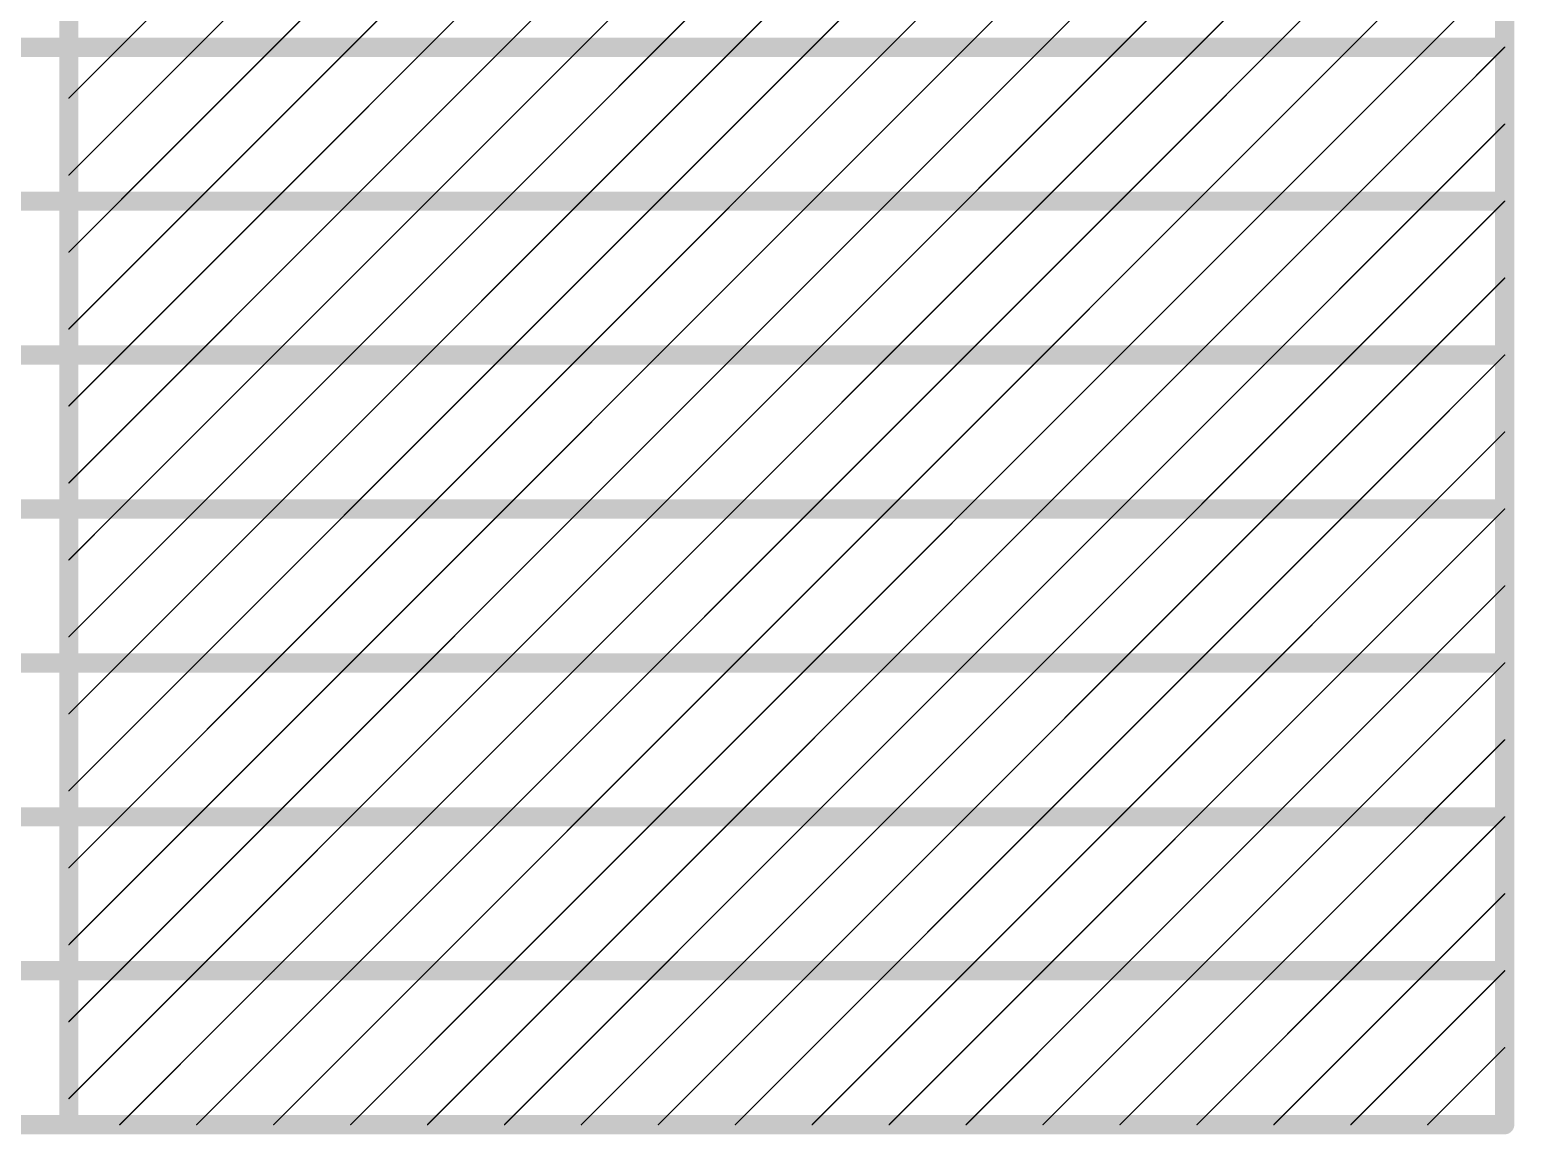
# Model space of a CAD drawing. Header units: millimetres. Extents: x 111 to 521, y 105 to 375.
# Drawn here: x 266.6 to 296.01, y 235.77 to 257.64 of the extents above; entities that cross this region are included whole.
import ezdxf

# ---------------------------------------------------------------- set-up
doc = ezdxf.new("R2010")
doc.units = ezdxf.units.MM
doc.layers.add('DrillDrawing', color=1, linetype='Continuous')

msp = doc.modelspace()

# ---------------------------------------------------------------- linework, layer by layer
at = {"layer": 'DrillDrawing'}
for points, const_width in [([(267.381, 235.956), (267.381, 278.628)], 0.381), ([(295.821, 235.956), (295.821, 278.628)], 0.381), ([(268.389, 257.292), (271.437, 260.34)], 0.0254), ([(269.913, 257.292), (272.961, 260.34)], 0.0254), ([(271.437, 257.292), (274.485, 260.34)], 0.0254), ([(272.961, 257.292), (276.009, 260.34)], 0.0254), ([(274.485, 257.292), (277.533, 260.34)], 0.0254), ([(276.009, 257.292), (279.057, 260.34)], 0.0254), ([(277.533, 257.292), (280.581, 260.34)], 0.0254), ([(279.057, 257.292), (282.105, 260.34)], 0.0254), ([(280.581, 257.292), (283.629, 260.34)], 0.0254), ([(282.105, 257.292), (285.153, 260.34)], 0.0254), ([(283.629, 257.292), (286.677, 260.34)], 0.0254), ([(285.153, 257.292), (288.201, 260.34)], 0.0254), ([(286.677, 257.292), (289.725, 260.34)], 0.0254), ([(288.201, 257.292), (291.249, 260.34)], 0.0254), ([(289.725, 257.292), (292.773, 260.34)], 0.0254), ([(291.249, 257.292), (294.297, 260.34)], 0.0254), ([(292.773, 257.292), (295.821, 260.34)], 0.0254), ([(294.297, 257.292), (295.821, 258.816)], 0.0254), ([(252.907, 257.292), (267.381, 257.292)], 0.381), ([(267.381, 257.292), (295.821, 257.292)], 0.381), ([(267.381, 254.76), (269.913, 257.292)], 0.0254), ([(267.381, 256.284), (268.389, 257.292)], 0.0254), ([(268.389, 254.244), (271.437, 257.292)], 0.0254), ([(269.913, 254.244), (272.961, 257.292)], 0.0254), ([(271.437, 254.244), (274.485, 257.292)], 0.0254), ([(272.961, 254.244), (276.009, 257.292)], 0.0254), ([(274.485, 254.244), (277.533, 257.292)], 0.0254), ([(276.009, 254.244), (279.057, 257.292)], 0.0254), ([(277.533, 254.244), (280.581, 257.292)], 0.0254), ([(279.057, 254.244), (282.105, 257.292)], 0.0254), ([(280.581, 254.244), (283.629, 257.292)], 0.0254), ([(282.105, 254.244), (285.153, 257.292)], 0.0254), ([(283.629, 254.244), (286.677, 257.292)], 0.0254), ([(285.153, 254.244), (288.201, 257.292)], 0.0254), ([(286.677, 254.244), (289.725, 257.292)], 0.0254), ([(288.201, 254.244), (291.249, 257.292)], 0.0254), ([(289.725, 254.244), (292.773, 257.292)], 0.0254), ([(291.249, 254.244), (294.297, 257.292)], 0.0254), ([(292.773, 254.244), (295.821, 257.292)], 0.0254), ([(294.297, 254.244), (295.821, 255.768)], 0.0254), ([(252.907, 254.244), (267.381, 254.244)], 0.381), ([(267.381, 254.244), (295.821, 254.244)], 0.381), ([(267.381, 251.712), (269.913, 254.244)], 0.0254), ([(267.381, 253.236), (268.389, 254.244)], 0.0254), ([(268.389, 251.196), (271.437, 254.244)], 0.0254), ([(269.913, 251.196), (272.961, 254.244)], 0.0254), ([(271.437, 251.196), (274.485, 254.244)], 0.0254), ([(272.961, 251.196), (276.009, 254.244)], 0.0254), ([(274.485, 251.196), (277.533, 254.244)], 0.0254), ([(276.009, 251.196), (279.057, 254.244)], 0.0254), ([(277.533, 251.196), (280.581, 254.244)], 0.0254), ([(279.057, 251.196), (282.105, 254.244)], 0.0254), ([(280.581, 251.196), (283.629, 254.244)], 0.0254), ([(282.105, 251.196), (285.153, 254.244)], 0.0254), ([(283.629, 251.196), (286.677, 254.244)], 0.0254), ([(285.153, 251.196), (288.201, 254.244)], 0.0254), ([(286.677, 251.196), (289.725, 254.244)], 0.0254), ([(288.201, 251.196), (291.249, 254.244)], 0.0254), ([(289.725, 251.196), (292.773, 254.244)], 0.0254), ([(291.249, 251.196), (294.297, 254.244)], 0.0254), ([(292.773, 251.196), (295.821, 254.244)], 0.0254), ([(294.297, 251.196), (295.821, 252.72)], 0.0254), ([(252.907, 251.196), (267.381, 251.196)], 0.381), ([(267.381, 251.196), (295.821, 251.196)], 0.381), ([(267.381, 248.664), (269.913, 251.196)], 0.0254), ([(267.381, 250.188), (268.389, 251.196)], 0.0254), ([(268.389, 248.148), (271.437, 251.196)], 0.0254), ([(269.913, 248.148), (272.961, 251.196)], 0.0254), ([(271.437, 248.148), (274.485, 251.196)], 0.0254), ([(272.961, 248.148), (276.009, 251.196)], 0.0254), ([(274.485, 248.148), (277.533, 251.196)], 0.0254), ([(276.009, 248.148), (279.057, 251.196)], 0.0254), ([(277.533, 248.148), (280.581, 251.196)], 0.0254), ([(279.057, 248.148), (282.105, 251.196)], 0.0254), ([(280.581, 248.148), (283.629, 251.196)], 0.0254), ([(282.105, 248.148), (285.153, 251.196)], 0.0254), ([(283.629, 248.148), (286.677, 251.196)], 0.0254), ([(285.153, 248.148), (288.201, 251.196)], 0.0254), ([(286.677, 248.148), (289.725, 251.196)], 0.0254), ([(288.201, 248.148), (291.249, 251.196)], 0.0254), ([(289.725, 248.148), (292.773, 251.196)], 0.0254), ([(291.249, 248.148), (294.297, 251.196)], 0.0254), ([(292.773, 248.148), (295.821, 251.196)], 0.0254), ([(294.297, 248.148), (295.821, 249.672)], 0.0254), ([(252.907, 248.148), (267.381, 248.148)], 0.381), ([(267.381, 248.148), (295.821, 248.148)], 0.381), ([(267.381, 245.616), (269.913, 248.148)], 0.0254), ([(267.381, 247.14), (268.389, 248.148)], 0.0254), ([(268.389, 245.1), (271.437, 248.148)], 0.0254), ([(269.913, 245.1), (272.961, 248.148)], 0.0254), ([(271.437, 245.1), (274.485, 248.148)], 0.0254), ([(272.961, 245.1), (276.009, 248.148)], 0.0254), ([(274.485, 245.1), (277.533, 248.148)], 0.0254), ([(276.009, 245.1), (279.057, 248.148)], 0.0254), ([(277.533, 245.1), (280.581, 248.148)], 0.0254), ([(279.057, 245.1), (282.105, 248.148)], 0.0254), ([(280.581, 245.1), (283.629, 248.148)], 0.0254), ([(282.105, 245.1), (285.153, 248.148)], 0.0254), ([(283.629, 245.1), (286.677, 248.148)], 0.0254), ([(285.153, 245.1), (288.201, 248.148)], 0.0254), ([(286.677, 245.1), (289.725, 248.148)], 0.0254), ([(288.201, 245.1), (291.249, 248.148)], 0.0254), ([(289.725, 245.1), (292.773, 248.148)], 0.0254), ([(291.249, 245.1), (294.297, 248.148)], 0.0254), ([(292.773, 245.1), (295.821, 248.148)], 0.0254), ([(294.297, 245.1), (295.821, 246.624)], 0.0254), ([(252.907, 245.1), (267.381, 245.1)], 0.381), ([(267.381, 245.1), (295.821, 245.1)], 0.381), ([(267.381, 242.568), (269.913, 245.1)], 0.0254), ([(267.381, 244.092), (268.389, 245.1)], 0.0254), ([(268.389, 242.052), (271.437, 245.1)], 0.0254), ([(269.913, 242.052), (272.961, 245.1)], 0.0254), ([(271.437, 242.052), (274.485, 245.1)], 0.0254), ([(272.961, 242.052), (276.009, 245.1)], 0.0254), ([(274.485, 242.052), (277.533, 245.1)], 0.0254), ([(276.009, 242.052), (279.057, 245.1)], 0.0254), ([(277.533, 242.052), (280.581, 245.1)], 0.0254), ([(279.057, 242.052), (282.105, 245.1)], 0.0254), ([(280.581, 242.052), (283.629, 245.1)], 0.0254), ([(282.105, 242.052), (285.153, 245.1)], 0.0254), ([(283.629, 242.052), (286.677, 245.1)], 0.0254), ([(285.153, 242.052), (288.201, 245.1)], 0.0254), ([(286.677, 242.052), (289.725, 245.1)], 0.0254), ([(288.201, 242.052), (291.249, 245.1)], 0.0254), ([(289.725, 242.052), (292.773, 245.1)], 0.0254), ([(291.249, 242.052), (294.297, 245.1)], 0.0254), ([(292.773, 242.052), (295.821, 245.1)], 0.0254), ([(294.297, 242.052), (295.821, 243.576)], 0.0254), ([(252.907, 242.052), (267.381, 242.052)], 0.381), ([(267.381, 242.052), (295.821, 242.052)], 0.381), ([(267.381, 239.52), (269.913, 242.052)], 0.0254), ([(267.381, 241.044), (268.389, 242.052)], 0.0254), ([(268.389, 239.004), (271.437, 242.052)], 0.0254), ([(269.913, 239.004), (272.961, 242.052)], 0.0254), ([(271.437, 239.004), (274.485, 242.052)], 0.0254), ([(272.961, 239.004), (276.009, 242.052)], 0.0254), ([(274.485, 239.004), (277.533, 242.052)], 0.0254), ([(276.009, 239.004), (279.057, 242.052)], 0.0254), ([(277.533, 239.004), (280.581, 242.052)], 0.0254), ([(279.057, 239.004), (282.105, 242.052)], 0.0254), ([(280.581, 239.004), (283.629, 242.052)], 0.0254), ([(282.105, 239.004), (285.153, 242.052)], 0.0254), ([(283.629, 239.004), (286.677, 242.052)], 0.0254), ([(285.153, 239.004), (288.201, 242.052)], 0.0254), ([(286.677, 239.004), (289.725, 242.052)], 0.0254), ([(288.201, 239.004), (291.249, 242.052)], 0.0254), ([(289.725, 239.004), (292.773, 242.052)], 0.0254), ([(291.249, 239.004), (294.297, 242.052)], 0.0254), ([(292.773, 239.004), (295.821, 242.052)], 0.0254), ([(294.297, 239.004), (295.821, 240.528)], 0.0254), ([(252.907, 239.004), (267.381, 239.004)], 0.381), ([(267.381, 239.004), (295.821, 239.004)], 0.381), ([(267.381, 236.472), (269.913, 239.004)], 0.0254), ([(267.381, 237.996), (268.389, 239.004)], 0.0254), ([(268.389, 235.956), (271.437, 239.004)], 0.0254), ([(269.913, 235.956), (272.961, 239.004)], 0.0254), ([(271.437, 235.956), (274.485, 239.004)], 0.0254), ([(272.961, 235.956), (276.009, 239.004)], 0.0254), ([(274.485, 235.956), (277.533, 239.004)], 0.0254), ([(276.009, 235.956), (279.057, 239.004)], 0.0254), ([(277.533, 235.956), (280.581, 239.004)], 0.0254), ([(279.057, 235.956), (282.105, 239.004)], 0.0254), ([(280.581, 235.956), (283.629, 239.004)], 0.0254), ([(282.105, 235.956), (285.153, 239.004)], 0.0254), ([(283.629, 235.956), (286.677, 239.004)], 0.0254), ([(285.153, 235.956), (288.201, 239.004)], 0.0254), ([(286.677, 235.956), (289.725, 239.004)], 0.0254), ([(288.201, 235.956), (291.249, 239.004)], 0.0254), ([(289.725, 235.956), (292.773, 239.004)], 0.0254), ([(291.249, 235.956), (294.297, 239.004)], 0.0254), ([(292.773, 235.956), (295.821, 239.004)], 0.0254), ([(294.297, 235.956), (295.821, 237.48)], 0.0254), ([(252.907, 235.956), (267.381, 235.956)], 0.381), ([(267.381, 235.956), (295.821, 235.956)], 0.381)]:
    msp.add_lwpolyline(points, dxfattribs=dict(at, const_width=const_width))
for points, const_width in [([(267.286, 257.292, 1), (267.477, 257.292, 1)], 0.191), ([(267.286, 257.292, 1), (267.477, 257.292, 1)], 0.191), ([(295.726, 257.292, 1), (295.916, 257.292, 1)], 0.191), ([(268.383, 257.292, 1), (268.396, 257.292, 1)], 0.0127), ([(268.383, 257.292, 1), (268.396, 257.292, 1)], 0.0127), ([(269.907, 257.292, 1), (269.92, 257.292, 1)], 0.0127), ([(269.907, 257.292, 1), (269.92, 257.292, 1)], 0.0127), ([(271.431, 257.292, 1), (271.444, 257.292, 1)], 0.0127), ([(271.431, 257.292, 1), (271.444, 257.292, 1)], 0.0127), ([(272.955, 257.292, 1), (272.968, 257.292, 1)], 0.0127), ([(272.955, 257.292, 1), (272.968, 257.292, 1)], 0.0127), ([(274.479, 257.292, 1), (274.492, 257.292, 1)], 0.0127), ([(274.479, 257.292, 1), (274.492, 257.292, 1)], 0.0127), ([(276.003, 257.292, 1), (276.016, 257.292, 1)], 0.0127), ([(276.003, 257.292, 1), (276.016, 257.292, 1)], 0.0127), ([(277.527, 257.292, 1), (277.54, 257.292, 1)], 0.0127), ([(277.527, 257.292, 1), (277.54, 257.292, 1)], 0.0127), ([(279.051, 257.292, 1), (279.064, 257.292, 1)], 0.0127), ([(279.051, 257.292, 1), (279.064, 257.292, 1)], 0.0127), ([(280.575, 257.292, 1), (280.588, 257.292, 1)], 0.0127), ([(280.575, 257.292, 1), (280.588, 257.292, 1)], 0.0127), ([(282.099, 257.292, 1), (282.112, 257.292, 1)], 0.0127), ([(282.099, 257.292, 1), (282.112, 257.292, 1)], 0.0127), ([(283.623, 257.292, 1), (283.636, 257.292, 1)], 0.0127), ([(283.623, 257.292, 1), (283.636, 257.292, 1)], 0.0127), ([(285.147, 257.292, 1), (285.16, 257.292, 1)], 0.0127), ([(285.147, 257.292, 1), (285.16, 257.292, 1)], 0.0127), ([(286.671, 257.292, 1), (286.684, 257.292, 1)], 0.0127), ([(286.671, 257.292, 1), (286.684, 257.292, 1)], 0.0127), ([(288.195, 257.292, 1), (288.208, 257.292, 1)], 0.0127), ([(288.195, 257.292, 1), (288.208, 257.292, 1)], 0.0127), ([(289.719, 257.292, 1), (289.732, 257.292, 1)], 0.0127), ([(289.719, 257.292, 1), (289.732, 257.292, 1)], 0.0127), ([(291.243, 257.292, 1), (291.256, 257.292, 1)], 0.0127), ([(291.243, 257.292, 1), (291.256, 257.292, 1)], 0.0127), ([(292.767, 257.292, 1), (292.78, 257.292, 1)], 0.0127), ([(292.767, 257.292, 1), (292.78, 257.292, 1)], 0.0127), ([(294.291, 257.292, 1), (294.304, 257.292, 1)], 0.0127), ([(294.291, 257.292, 1), (294.304, 257.292, 1)], 0.0127), ([(295.815, 257.292, 1), (295.828, 257.292, 1)], 0.0127), ([(267.375, 256.284, 1), (267.388, 256.284, 1)], 0.0127), ([(295.815, 255.768, 1), (295.828, 255.768, 1)], 0.0127), ([(267.375, 254.76, 1), (267.388, 254.76, 1)], 0.0127), ([(267.286, 254.244, 1), (267.477, 254.244, 1)], 0.191), ([(267.286, 254.244, 1), (267.477, 254.244, 1)], 0.191), ([(295.726, 254.244, 1), (295.916, 254.244, 1)], 0.191), ([(268.383, 254.244, 1), (268.396, 254.244, 1)], 0.0127), ([(268.383, 254.244, 1), (268.396, 254.244, 1)], 0.0127), ([(269.907, 254.244, 1), (269.92, 254.244, 1)], 0.0127), ([(269.907, 254.244, 1), (269.92, 254.244, 1)], 0.0127), ([(271.431, 254.244, 1), (271.444, 254.244, 1)], 0.0127), ([(271.431, 254.244, 1), (271.444, 254.244, 1)], 0.0127), ([(272.955, 254.244, 1), (272.968, 254.244, 1)], 0.0127), ([(272.955, 254.244, 1), (272.968, 254.244, 1)], 0.0127), ([(274.479, 254.244, 1), (274.492, 254.244, 1)], 0.0127), ([(274.479, 254.244, 1), (274.492, 254.244, 1)], 0.0127), ([(276.003, 254.244, 1), (276.016, 254.244, 1)], 0.0127), ([(276.003, 254.244, 1), (276.016, 254.244, 1)], 0.0127), ([(277.527, 254.244, 1), (277.54, 254.244, 1)], 0.0127), ([(277.527, 254.244, 1), (277.54, 254.244, 1)], 0.0127), ([(279.051, 254.244, 1), (279.064, 254.244, 1)], 0.0127), ([(279.051, 254.244, 1), (279.064, 254.244, 1)], 0.0127), ([(280.575, 254.244, 1), (280.588, 254.244, 1)], 0.0127), ([(280.575, 254.244, 1), (280.588, 254.244, 1)], 0.0127), ([(282.099, 254.244, 1), (282.112, 254.244, 1)], 0.0127), ([(282.099, 254.244, 1), (282.112, 254.244, 1)], 0.0127), ([(283.623, 254.244, 1), (283.636, 254.244, 1)], 0.0127), ([(283.623, 254.244, 1), (283.636, 254.244, 1)], 0.0127), ([(285.147, 254.244, 1), (285.16, 254.244, 1)], 0.0127), ([(285.147, 254.244, 1), (285.16, 254.244, 1)], 0.0127), ([(286.671, 254.244, 1), (286.684, 254.244, 1)], 0.0127), ([(286.671, 254.244, 1), (286.684, 254.244, 1)], 0.0127), ([(288.195, 254.244, 1), (288.208, 254.244, 1)], 0.0127), ([(288.195, 254.244, 1), (288.208, 254.244, 1)], 0.0127), ([(289.719, 254.244, 1), (289.732, 254.244, 1)], 0.0127), ([(289.719, 254.244, 1), (289.732, 254.244, 1)], 0.0127), ([(291.243, 254.244, 1), (291.256, 254.244, 1)], 0.0127), ([(291.243, 254.244, 1), (291.256, 254.244, 1)], 0.0127), ([(292.767, 254.244, 1), (292.78, 254.244, 1)], 0.0127), ([(292.767, 254.244, 1), (292.78, 254.244, 1)], 0.0127), ([(294.291, 254.244, 1), (294.304, 254.244, 1)], 0.0127), ([(294.291, 254.244, 1), (294.304, 254.244, 1)], 0.0127), ([(295.815, 254.244, 1), (295.828, 254.244, 1)], 0.0127), ([(267.375, 253.236, 1), (267.388, 253.236, 1)], 0.0127), ([(295.815, 252.72, 1), (295.828, 252.72, 1)], 0.0127), ([(267.375, 251.712, 1), (267.388, 251.712, 1)], 0.0127), ([(267.286, 251.196, 1), (267.477, 251.196, 1)], 0.191), ([(267.286, 251.196, 1), (267.477, 251.196, 1)], 0.191), ([(268.383, 251.196, 1), (268.396, 251.196, 1)], 0.0127), ([(268.383, 251.196, 1), (268.396, 251.196, 1)], 0.0127), ([(269.907, 251.196, 1), (269.92, 251.196, 1)], 0.0127), ([(269.907, 251.196, 1), (269.92, 251.196, 1)], 0.0127), ([(271.431, 251.196, 1), (271.444, 251.196, 1)], 0.0127), ([(271.431, 251.196, 1), (271.444, 251.196, 1)], 0.0127), ([(272.955, 251.196, 1), (272.968, 251.196, 1)], 0.0127), ([(272.955, 251.196, 1), (272.968, 251.196, 1)], 0.0127), ([(274.479, 251.196, 1), (274.492, 251.196, 1)], 0.0127), ([(274.479, 251.196, 1), (274.492, 251.196, 1)], 0.0127), ([(276.003, 251.196, 1), (276.016, 251.196, 1)], 0.0127), ([(276.003, 251.196, 1), (276.016, 251.196, 1)], 0.0127), ([(277.527, 251.196, 1), (277.54, 251.196, 1)], 0.0127), ([(277.527, 251.196, 1), (277.54, 251.196, 1)], 0.0127), ([(279.051, 251.196, 1), (279.064, 251.196, 1)], 0.0127), ([(279.051, 251.196, 1), (279.064, 251.196, 1)], 0.0127), ([(280.575, 251.196, 1), (280.588, 251.196, 1)], 0.0127), ([(280.575, 251.196, 1), (280.588, 251.196, 1)], 0.0127), ([(282.099, 251.196, 1), (282.112, 251.196, 1)], 0.0127), ([(282.099, 251.196, 1), (282.112, 251.196, 1)], 0.0127), ([(283.623, 251.196, 1), (283.636, 251.196, 1)], 0.0127), ([(283.623, 251.196, 1), (283.636, 251.196, 1)], 0.0127), ([(285.147, 251.196, 1), (285.16, 251.196, 1)], 0.0127), ([(285.147, 251.196, 1), (285.16, 251.196, 1)], 0.0127), ([(286.671, 251.196, 1), (286.684, 251.196, 1)], 0.0127), ([(286.671, 251.196, 1), (286.684, 251.196, 1)], 0.0127), ([(288.195, 251.196, 1), (288.208, 251.196, 1)], 0.0127), ([(288.195, 251.196, 1), (288.208, 251.196, 1)], 0.0127), ([(289.719, 251.196, 1), (289.732, 251.196, 1)], 0.0127), ([(289.719, 251.196, 1), (289.732, 251.196, 1)], 0.0127), ([(291.243, 251.196, 1), (291.256, 251.196, 1)], 0.0127), ([(291.243, 251.196, 1), (291.256, 251.196, 1)], 0.0127), ([(292.767, 251.196, 1), (292.78, 251.196, 1)], 0.0127), ([(292.767, 251.196, 1), (292.78, 251.196, 1)], 0.0127), ([(294.291, 251.196, 1), (294.304, 251.196, 1)], 0.0127), ([(294.291, 251.196, 1), (294.304, 251.196, 1)], 0.0127), ([(295.726, 251.196, 1), (295.916, 251.196, 1)], 0.191), ([(295.815, 251.196, 1), (295.828, 251.196, 1)], 0.0127), ([(267.375, 250.188, 1), (267.388, 250.188, 1)], 0.0127), ([(295.815, 249.672, 1), (295.828, 249.672, 1)], 0.0127), ([(267.375, 248.664, 1), (267.388, 248.664, 1)], 0.0127), ([(267.286, 248.148, 1), (267.477, 248.148, 1)], 0.191), ([(267.286, 248.148, 1), (267.477, 248.148, 1)], 0.191), ([(295.726, 248.148, 1), (295.916, 248.148, 1)], 0.191), ([(268.383, 248.148, 1), (268.396, 248.148, 1)], 0.0127), ([(268.383, 248.148, 1), (268.396, 248.148, 1)], 0.0127), ([(269.907, 248.148, 1), (269.92, 248.148, 1)], 0.0127), ([(269.907, 248.148, 1), (269.92, 248.148, 1)], 0.0127), ([(271.431, 248.148, 1), (271.444, 248.148, 1)], 0.0127), ([(271.431, 248.148, 1), (271.444, 248.148, 1)], 0.0127), ([(272.955, 248.148, 1), (272.968, 248.148, 1)], 0.0127), ([(272.955, 248.148, 1), (272.968, 248.148, 1)], 0.0127), ([(274.479, 248.148, 1), (274.492, 248.148, 1)], 0.0127), ([(274.479, 248.148, 1), (274.492, 248.148, 1)], 0.0127), ([(276.003, 248.148, 1), (276.016, 248.148, 1)], 0.0127), ([(276.003, 248.148, 1), (276.016, 248.148, 1)], 0.0127), ([(277.527, 248.148, 1), (277.54, 248.148, 1)], 0.0127), ([(277.527, 248.148, 1), (277.54, 248.148, 1)], 0.0127), ([(279.051, 248.148, 1), (279.064, 248.148, 1)], 0.0127), ([(279.051, 248.148, 1), (279.064, 248.148, 1)], 0.0127), ([(280.575, 248.148, 1), (280.588, 248.148, 1)], 0.0127), ([(280.575, 248.148, 1), (280.588, 248.148, 1)], 0.0127), ([(282.099, 248.148, 1), (282.112, 248.148, 1)], 0.0127), ([(282.099, 248.148, 1), (282.112, 248.148, 1)], 0.0127), ([(283.623, 248.148, 1), (283.636, 248.148, 1)], 0.0127), ([(283.623, 248.148, 1), (283.636, 248.148, 1)], 0.0127), ([(285.147, 248.148, 1), (285.16, 248.148, 1)], 0.0127), ([(285.147, 248.148, 1), (285.16, 248.148, 1)], 0.0127), ([(286.671, 248.148, 1), (286.684, 248.148, 1)], 0.0127), ([(286.671, 248.148, 1), (286.684, 248.148, 1)], 0.0127), ([(288.195, 248.148, 1), (288.208, 248.148, 1)], 0.0127), ([(288.195, 248.148, 1), (288.208, 248.148, 1)], 0.0127), ([(289.719, 248.148, 1), (289.732, 248.148, 1)], 0.0127), ([(289.719, 248.148, 1), (289.732, 248.148, 1)], 0.0127), ([(291.243, 248.148, 1), (291.256, 248.148, 1)], 0.0127), ([(291.243, 248.148, 1), (291.256, 248.148, 1)], 0.0127), ([(292.767, 248.148, 1), (292.78, 248.148, 1)], 0.0127), ([(292.767, 248.148, 1), (292.78, 248.148, 1)], 0.0127), ([(294.291, 248.148, 1), (294.304, 248.148, 1)], 0.0127), ([(294.291, 248.148, 1), (294.304, 248.148, 1)], 0.0127), ([(295.815, 248.148, 1), (295.828, 248.148, 1)], 0.0127), ([(267.375, 247.14, 1), (267.388, 247.14, 1)], 0.0127), ([(295.815, 246.624, 1), (295.828, 246.624, 1)], 0.0127), ([(267.375, 245.616, 1), (267.388, 245.616, 1)], 0.0127), ([(267.286, 245.1, 1), (267.477, 245.1, 1)], 0.191), ([(267.286, 245.1, 1), (267.477, 245.1, 1)], 0.191), ([(295.726, 245.1, 1), (295.916, 245.1, 1)], 0.191), ([(268.383, 245.1, 1), (268.396, 245.1, 1)], 0.0127), ([(268.383, 245.1, 1), (268.396, 245.1, 1)], 0.0127), ([(269.907, 245.1, 1), (269.92, 245.1, 1)], 0.0127), ([(269.907, 245.1, 1), (269.92, 245.1, 1)], 0.0127), ([(271.431, 245.1, 1), (271.444, 245.1, 1)], 0.0127), ([(271.431, 245.1, 1), (271.444, 245.1, 1)], 0.0127), ([(272.955, 245.1, 1), (272.968, 245.1, 1)], 0.0127), ([(272.955, 245.1, 1), (272.968, 245.1, 1)], 0.0127), ([(274.479, 245.1, 1), (274.492, 245.1, 1)], 0.0127), ([(274.479, 245.1, 1), (274.492, 245.1, 1)], 0.0127), ([(276.003, 245.1, 1), (276.016, 245.1, 1)], 0.0127), ([(276.003, 245.1, 1), (276.016, 245.1, 1)], 0.0127), ([(277.527, 245.1, 1), (277.54, 245.1, 1)], 0.0127), ([(277.527, 245.1, 1), (277.54, 245.1, 1)], 0.0127), ([(279.051, 245.1, 1), (279.064, 245.1, 1)], 0.0127), ([(279.051, 245.1, 1), (279.064, 245.1, 1)], 0.0127), ([(280.575, 245.1, 1), (280.588, 245.1, 1)], 0.0127), ([(280.575, 245.1, 1), (280.588, 245.1, 1)], 0.0127), ([(282.099, 245.1, 1), (282.112, 245.1, 1)], 0.0127), ([(282.099, 245.1, 1), (282.112, 245.1, 1)], 0.0127), ([(283.623, 245.1, 1), (283.636, 245.1, 1)], 0.0127), ([(283.623, 245.1, 1), (283.636, 245.1, 1)], 0.0127), ([(285.147, 245.1, 1), (285.16, 245.1, 1)], 0.0127), ([(285.147, 245.1, 1), (285.16, 245.1, 1)], 0.0127), ([(286.671, 245.1, 1), (286.684, 245.1, 1)], 0.0127), ([(286.671, 245.1, 1), (286.684, 245.1, 1)], 0.0127), ([(288.195, 245.1, 1), (288.208, 245.1, 1)], 0.0127), ([(288.195, 245.1, 1), (288.208, 245.1, 1)], 0.0127), ([(289.719, 245.1, 1), (289.732, 245.1, 1)], 0.0127), ([(289.719, 245.1, 1), (289.732, 245.1, 1)], 0.0127), ([(291.243, 245.1, 1), (291.256, 245.1, 1)], 0.0127), ([(291.243, 245.1, 1), (291.256, 245.1, 1)], 0.0127), ([(292.767, 245.1, 1), (292.78, 245.1, 1)], 0.0127), ([(292.767, 245.1, 1), (292.78, 245.1, 1)], 0.0127), ([(294.291, 245.1, 1), (294.304, 245.1, 1)], 0.0127), ([(294.291, 245.1, 1), (294.304, 245.1, 1)], 0.0127), ([(295.815, 245.1, 1), (295.828, 245.1, 1)], 0.0127), ([(267.375, 244.092, 1), (267.388, 244.092, 1)], 0.0127), ([(295.815, 243.576, 1), (295.828, 243.576, 1)], 0.0127), ([(267.375, 242.568, 1), (267.388, 242.568, 1)], 0.0127), ([(267.286, 242.052, 1), (267.477, 242.052, 1)], 0.191), ([(267.286, 242.052, 1), (267.477, 242.052, 1)], 0.191), ([(268.383, 242.052, 1), (268.396, 242.052, 1)], 0.0127), ([(268.383, 242.052, 1), (268.396, 242.052, 1)], 0.0127), ([(269.907, 242.052, 1), (269.92, 242.052, 1)], 0.0127), ([(269.907, 242.052, 1), (269.92, 242.052, 1)], 0.0127), ([(271.431, 242.052, 1), (271.444, 242.052, 1)], 0.0127), ([(271.431, 242.052, 1), (271.444, 242.052, 1)], 0.0127), ([(272.955, 242.052, 1), (272.968, 242.052, 1)], 0.0127), ([(272.955, 242.052, 1), (272.968, 242.052, 1)], 0.0127), ([(274.479, 242.052, 1), (274.492, 242.052, 1)], 0.0127), ([(274.479, 242.052, 1), (274.492, 242.052, 1)], 0.0127), ([(276.003, 242.052, 1), (276.016, 242.052, 1)], 0.0127), ([(276.003, 242.052, 1), (276.016, 242.052, 1)], 0.0127), ([(277.527, 242.052, 1), (277.54, 242.052, 1)], 0.0127), ([(277.527, 242.052, 1), (277.54, 242.052, 1)], 0.0127), ([(279.051, 242.052, 1), (279.064, 242.052, 1)], 0.0127), ([(279.051, 242.052, 1), (279.064, 242.052, 1)], 0.0127), ([(280.575, 242.052, 1), (280.588, 242.052, 1)], 0.0127), ([(280.575, 242.052, 1), (280.588, 242.052, 1)], 0.0127), ([(282.099, 242.052, 1), (282.112, 242.052, 1)], 0.0127), ([(282.099, 242.052, 1), (282.112, 242.052, 1)], 0.0127), ([(283.623, 242.052, 1), (283.636, 242.052, 1)], 0.0127), ([(283.623, 242.052, 1), (283.636, 242.052, 1)], 0.0127), ([(285.147, 242.052, 1), (285.16, 242.052, 1)], 0.0127), ([(285.147, 242.052, 1), (285.16, 242.052, 1)], 0.0127), ([(286.671, 242.052, 1), (286.684, 242.052, 1)], 0.0127), ([(286.671, 242.052, 1), (286.684, 242.052, 1)], 0.0127), ([(288.195, 242.052, 1), (288.208, 242.052, 1)], 0.0127), ([(288.195, 242.052, 1), (288.208, 242.052, 1)], 0.0127), ([(289.719, 242.052, 1), (289.732, 242.052, 1)], 0.0127), ([(289.719, 242.052, 1), (289.732, 242.052, 1)], 0.0127), ([(291.243, 242.052, 1), (291.256, 242.052, 1)], 0.0127), ([(291.243, 242.052, 1), (291.256, 242.052, 1)], 0.0127), ([(292.767, 242.052, 1), (292.78, 242.052, 1)], 0.0127), ([(292.767, 242.052, 1), (292.78, 242.052, 1)], 0.0127), ([(294.291, 242.052, 1), (294.304, 242.052, 1)], 0.0127), ([(294.291, 242.052, 1), (294.304, 242.052, 1)], 0.0127), ([(295.726, 242.052, 1), (295.916, 242.052, 1)], 0.191), ([(295.815, 242.052, 1), (295.828, 242.052, 1)], 0.0127), ([(267.375, 241.044, 1), (267.388, 241.044, 1)], 0.0127), ([(295.815, 240.528, 1), (295.828, 240.528, 1)], 0.0127), ([(267.375, 239.52, 1), (267.388, 239.52, 1)], 0.0127), ([(267.286, 239.004, 1), (267.477, 239.004, 1)], 0.191), ([(267.286, 239.004, 1), (267.477, 239.004, 1)], 0.191), ([(295.726, 239.004, 1), (295.916, 239.004, 1)], 0.191), ([(268.383, 239.004, 1), (268.396, 239.004, 1)], 0.0127), ([(268.383, 239.004, 1), (268.396, 239.004, 1)], 0.0127), ([(269.907, 239.004, 1), (269.92, 239.004, 1)], 0.0127), ([(269.907, 239.004, 1), (269.92, 239.004, 1)], 0.0127), ([(271.431, 239.004, 1), (271.444, 239.004, 1)], 0.0127), ([(271.431, 239.004, 1), (271.444, 239.004, 1)], 0.0127), ([(272.955, 239.004, 1), (272.968, 239.004, 1)], 0.0127), ([(272.955, 239.004, 1), (272.968, 239.004, 1)], 0.0127), ([(274.479, 239.004, 1), (274.492, 239.004, 1)], 0.0127), ([(274.479, 239.004, 1), (274.492, 239.004, 1)], 0.0127), ([(276.003, 239.004, 1), (276.016, 239.004, 1)], 0.0127), ([(276.003, 239.004, 1), (276.016, 239.004, 1)], 0.0127), ([(277.527, 239.004, 1), (277.54, 239.004, 1)], 0.0127), ([(277.527, 239.004, 1), (277.54, 239.004, 1)], 0.0127), ([(279.051, 239.004, 1), (279.064, 239.004, 1)], 0.0127), ([(279.051, 239.004, 1), (279.064, 239.004, 1)], 0.0127), ([(280.575, 239.004, 1), (280.588, 239.004, 1)], 0.0127), ([(280.575, 239.004, 1), (280.588, 239.004, 1)], 0.0127), ([(282.099, 239.004, 1), (282.112, 239.004, 1)], 0.0127), ([(282.099, 239.004, 1), (282.112, 239.004, 1)], 0.0127), ([(283.623, 239.004, 1), (283.636, 239.004, 1)], 0.0127), ([(283.623, 239.004, 1), (283.636, 239.004, 1)], 0.0127), ([(285.147, 239.004, 1), (285.16, 239.004, 1)], 0.0127), ([(285.147, 239.004, 1), (285.16, 239.004, 1)], 0.0127), ([(286.671, 239.004, 1), (286.684, 239.004, 1)], 0.0127), ([(286.671, 239.004, 1), (286.684, 239.004, 1)], 0.0127), ([(288.195, 239.004, 1), (288.208, 239.004, 1)], 0.0127), ([(288.195, 239.004, 1), (288.208, 239.004, 1)], 0.0127), ([(289.719, 239.004, 1), (289.732, 239.004, 1)], 0.0127), ([(289.719, 239.004, 1), (289.732, 239.004, 1)], 0.0127), ([(291.243, 239.004, 1), (291.256, 239.004, 1)], 0.0127), ([(291.243, 239.004, 1), (291.256, 239.004, 1)], 0.0127), ([(292.767, 239.004, 1), (292.78, 239.004, 1)], 0.0127), ([(292.767, 239.004, 1), (292.78, 239.004, 1)], 0.0127), ([(294.291, 239.004, 1), (294.304, 239.004, 1)], 0.0127), ([(294.291, 239.004, 1), (294.304, 239.004, 1)], 0.0127), ([(295.815, 239.004, 1), (295.828, 239.004, 1)], 0.0127), ([(267.375, 237.996, 1), (267.388, 237.996, 1)], 0.0127), ([(295.815, 237.48, 1), (295.828, 237.48, 1)], 0.0127), ([(267.375, 236.472, 1), (267.388, 236.472, 1)], 0.0127), ([(267.286, 235.956, 1), (267.477, 235.956, 1)], 0.191), ([(267.286, 235.956, 1), (267.477, 235.956, 1)], 0.191), ([(267.286, 235.956, 1), (267.477, 235.956, 1)], 0.191), ([(295.726, 235.956, 1), (295.916, 235.956, 1)], 0.191), ([(295.726, 235.956, 1), (295.916, 235.956, 1)], 0.191), ([(268.383, 235.956, 1), (268.396, 235.956, 1)], 0.0127), ([(269.907, 235.956, 1), (269.92, 235.956, 1)], 0.0127), ([(271.431, 235.956, 1), (271.444, 235.956, 1)], 0.0127), ([(272.955, 235.956, 1), (272.968, 235.956, 1)], 0.0127), ([(274.479, 235.956, 1), (274.492, 235.956, 1)], 0.0127), ([(276.003, 235.956, 1), (276.016, 235.956, 1)], 0.0127), ([(277.527, 235.956, 1), (277.54, 235.956, 1)], 0.0127), ([(279.051, 235.956, 1), (279.064, 235.956, 1)], 0.0127), ([(280.575, 235.956, 1), (280.588, 235.956, 1)], 0.0127), ([(282.099, 235.956, 1), (282.112, 235.956, 1)], 0.0127), ([(283.623, 235.956, 1), (283.636, 235.956, 1)], 0.0127), ([(285.147, 235.956, 1), (285.16, 235.956, 1)], 0.0127), ([(286.671, 235.956, 1), (286.684, 235.956, 1)], 0.0127), ([(288.195, 235.956, 1), (288.208, 235.956, 1)], 0.0127), ([(289.719, 235.956, 1), (289.732, 235.956, 1)], 0.0127), ([(291.243, 235.956, 1), (291.256, 235.956, 1)], 0.0127), ([(292.767, 235.956, 1), (292.78, 235.956, 1)], 0.0127), ([(294.291, 235.956, 1), (294.304, 235.956, 1)], 0.0127)]:
    msp.add_lwpolyline(points, format="xyb", close=True, dxfattribs=dict(at, const_width=const_width))

doc.saveas('drawing.dxf')
